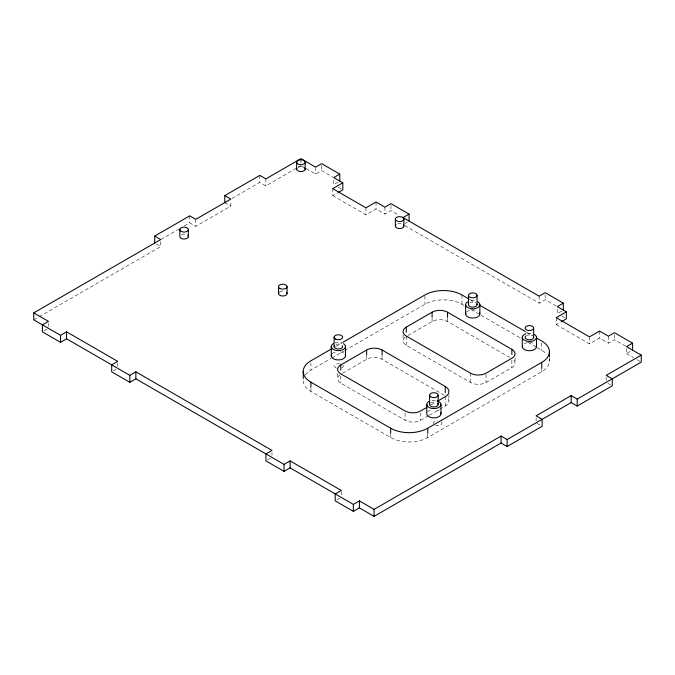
<?xml version="1.0" encoding="UTF-8"?>
<svg xmlns="http://www.w3.org/2000/svg" width="675" height="675" viewBox="0 0 675 675"><rect width="100%" height="100%" fill="white"/><g stroke="black" fill="none" stroke-linecap="round" stroke-linejoin="round"><path stroke-width="0.51" stroke-dasharray="3.38 2.53" d="M160.971 239.431L178.943 229.061M184.334 225.948L189.726 222.834L195.775 226.319L230.816 206.086L230.816 201.108M231.964 198.45L259.824 182.368L265.866 185.853L297.321 167.695M33.75 319.866L38.281 317.242M39.192 316.718L160.726 246.552L160.726 241.574M298.215 167.172L300.915 165.62M44.137 330.843L47.587 328.852M306.104 168.615L315.613 174.108L321.654 170.623L333.442 177.424M338.057 182.081L333.745 184.57L333.745 178.597M332.733 188.646L332.733 195.623L337.77 192.713M332.733 195.623L365.96 214.802L376.034 208.988L384.902 214.11L390.943 210.625L399.102 215.333M113.425 370.845L116.016 369.352M404.755 223.577L407.346 222.083M335.543 346.57L341.93 342.883M305.235 374.996A26.207 15.128 0 0 1 310.913 370.086L330.978 358.501M331.898 357.978L343.752 351.135M344.663 350.603L424.921 304.265A26.207 15.128 0 0 1 461.978 304.265L463.792 305.319M342.579 373.199L366.635 359.319A10.927 6.311 0 0 1 382.092 359.319L444.336 395.246M408.046 335.407L432.093 321.519A10.927 6.311 0 0 1 447.55 321.519L511.852 358.644M267.654 459.894L270.245 458.401M404.848 225.627L539.131 303.159L545.172 299.666L556.048 305.944M561.575 311.133L557.263 313.622L557.263 307.64M556.251 317.689L556.251 324.667L560.444 322.245M431.139 404.873L436.421 401.819M339.863 374.853A10.927 6.311 0 0 0 340.799 383.155L405.101 420.28A10.927 6.311 0 0 0 420.567 420.28L428.49 415.699M429.376 415.192L445.238 406.038A12.572 7.256 0 0 0 447.23 397.271M405.321 337.061A10.927 6.311 0 0 0 406.266 345.364L470.568 382.489A10.927 6.311 0 0 0 486.025 382.489L511.852 367.571A10.927 6.311 0 0 0 512.798 359.269M556.251 324.667L589.477 343.853L599.552 338.04L608.42 343.162L614.461 339.668L626.248 346.469M303.244 380.784A26.207 15.128 0 0 0 310.913 391.483L390.682 437.535A26.207 15.128 0 0 0 427.739 437.535L541.738 371.714A26.207 15.128 0 0 0 549.188 359.041M336.943 499.897L340.394 497.905M626.543 348.637L626.543 353.624L630.863 351.135M301.776 166.118L305.235 168.117M338.276 187.194L342.807 189.81M561.794 316.238L566.325 318.853M626.543 353.624L633.462 357.623M636.922 359.615L641.25 362.112M470.138 299.675L475.571 302.813M526.331 332.117L532.676 335.779M607.93 383.341L610.521 384.843M471.04 309.504L480.111 314.736M481.013 315.259L520.898 338.285M528.145 342.47L536.304 347.178M537.207 347.701L541.738 350.317A26.207 15.128 0 0 1 546.961 354.62M224.775 202.601L230.816 206.086M536.971 423.318L540.43 425.309M156.406 244.063L160.726 246.552M614.461 334.69L614.461 339.668M608.42 336.184L608.42 343.162M606.201 377.367L606.201 380.354M599.552 331.062L599.552 338.04M589.477 336.876L589.477 343.853M549.416 357.919L549.416 361.015M545.172 294.68L545.172 299.666M541.738 343.086L541.738 350.317M541.738 369.647L541.738 371.714M539.131 296.182L539.131 303.159M536.11 417.833L536.11 420.82M515.059 357.944L515.059 363.108M511.852 360.34L511.852 367.571M486.025 374.22L486.025 382.489M470.568 373.182L470.568 382.489M461.978 294.967L461.978 304.265M448.917 394.698L448.917 400.899M447.55 318.423L447.55 321.519M445.238 396.731L445.238 406.038M432.093 318.423L432.093 321.519M427.739 434.43L427.739 437.535M424.921 295.996L424.921 304.265M420.567 413.041L420.567 420.28M406.266 336.057L406.266 345.364M405.101 413.041L405.101 420.28M403.059 334.699L403.059 340.9M390.943 205.639L390.943 210.625M390.682 434.43L390.682 437.535M384.902 207.132L384.902 214.11M382.092 356.214L382.092 359.319M376.034 202.011L376.034 208.988M366.635 356.214L366.635 359.319M365.96 207.824L365.96 214.802M341.255 491.425L341.255 495.408M340.799 375.916L340.799 383.155M337.601 373.528L337.601 378.692M321.654 165.637L321.654 170.623M315.613 167.13L315.613 174.108M310.913 362.855L310.913 370.086M310.913 388.387L310.913 391.483M300.915 159.637L300.915 163.628M271.974 452.419L271.974 455.406M265.866 178.875L265.866 185.853M259.824 175.39L259.824 182.368M195.775 219.341L195.775 226.319M189.726 215.857L189.726 222.834M117.737 363.369L117.737 366.365M48.457 323.367L48.457 326.363M181.457 234.613A4.269 2.464 0 0 1 187.456 235.035M279.745 291.802A4.269 2.464 0 0 1 284.901 291.389M397.735 223.872A4.269 2.464 0 0 1 402.832 224.471M298.097 167.257A4.269 2.464 0 0 1 304.121 167.484M441.332 421.9A4.269 2.464 0 0 1 440.682 424.879A4.269 2.464 0 0 1 435.527 425.284M433.527 423.799A4.269 2.464 0 0 1 437.619 420.677M342.883 365.192A4.269 2.464 0 0 1 341.584 368.103M336.386 368.137A4.269 2.464 0 0 1 334.986 365.243A4.269 2.464 0 0 1 339.466 363.715M469.733 302.906A4.269 2.464 0 0 1 475.774 302.906M332.235 353.751A7.121 4.109 0 0 1 336.589 351.861M340.276 351.877A7.121 4.109 0 0 1 344.571 353.818M470.914 300.679A7.121 4.109 0 0 1 476.314 301.092M524.357 343.752A7.121 4.109 0 0 1 527.555 342.681M529.394 342.546A7.121 4.109 0 0 1 534.431 343.752M527.555 333.382A7.121 4.109 0 0 1 531.233 333.382M466.585 311.901A7.121 4.109 0 0 1 477.79 311.048M432.042 400.503A7.121 4.109 0 0 1 435.729 400.503M334.868 342.959A7.121 4.109 0 0 1 341.989 343.001M526.373 335.61A4.269 2.464 0 0 1 532.415 335.61M336.234 344.402A4.269 2.464 0 0 1 342.073 345.305M430.861 402.73A4.269 2.464 0 0 1 436.016 402.334M427.714 411.716A7.121 4.109 0 0 1 430.321 410.214M437.442 410.214A7.121 4.109 0 0 1 438.919 410.873"/><path stroke-width="1.01" d="M154.685 243.067L154.685 236.09L189.726 215.857L195.775 219.341L230.816 199.108L224.775 195.623L224.775 202.601M224.775 195.623L259.824 175.39L265.866 178.875L300.915 158.642L315.613 167.13L321.654 163.645L339.787 174.108L339.787 181.086M632.593 350.139L632.593 343.162L626.543 346.646L641.25 355.134L641.25 362.112L577.201 399.094L571.16 395.601L536.11 415.834L542.152 419.327L542.152 426.305L507.119 446.529L501.078 443.045L374.085 516.358L359.387 507.87L353.346 511.355L335.213 500.892L335.213 493.914L341.255 490.43L290.098 460.89L284.057 464.375L135.869 378.818L129.828 382.312L111.696 371.841L111.696 364.863L117.737 361.378L66.58 331.838L60.539 335.332L33.75 319.866L33.75 312.888L160.726 239.574L154.685 236.09M339.787 174.108L333.745 177.601L342.807 182.832L342.807 189.81L338.614 192.232M33.75 312.888L48.457 321.376L42.407 324.861L42.407 331.838L60.539 342.309L66.58 338.816L129.828 375.334L135.869 371.841L271.974 450.419L265.925 453.912L265.925 460.89L284.057 471.352L290.098 467.868L353.346 504.377L359.387 500.892L374.085 509.38L501.078 436.067L507.119 439.552L571.16 402.578L577.201 406.072L612.242 385.838L612.242 378.861L606.201 375.368L641.25 355.134M342.807 182.832L332.733 188.646L365.96 207.824L376.034 202.011L384.902 207.132L390.943 203.648L409.075 214.11L409.075 221.088M409.075 214.11L403.026 217.603L539.131 296.182L545.172 292.688L563.304 303.159L563.304 310.137M331.898 348.671L310.913 360.788A26.207 15.128 0 0 0 310.913 382.185L310.913 387.349M342.841 342.352L424.921 294.967A26.207 15.128 0 0 1 461.978 294.967L469.235 299.152M426.735 407.413L420.567 410.974A10.927 6.311 0 0 1 405.101 410.974L340.799 373.849A10.927 6.311 0 0 1 340.799 364.93L366.635 350.013A10.927 6.311 0 0 1 382.092 350.013L445.238 386.471A12.572 7.256 0 0 1 445.238 396.731L437.307 401.313M406.266 327.13L432.093 312.221A10.927 6.311 0 0 1 447.55 312.221L511.852 349.346A10.927 6.311 0 0 1 511.852 358.273L486.025 373.182A10.927 6.311 0 0 1 470.568 373.182L406.266 336.057A10.927 6.311 0 0 1 406.266 327.13L406.266 332.302M563.304 303.159L557.263 306.644L566.325 311.875L566.325 318.853L561.288 321.764M566.325 311.875L556.251 317.689L589.477 336.876L599.552 331.062L608.42 336.184L614.461 332.691L632.593 343.162M310.913 382.185L390.682 428.228A26.207 15.128 0 0 0 427.739 428.228L541.738 362.416A26.207 15.128 0 0 0 541.738 341.018L536.304 337.88M479.199 304.906L525.428 331.594M577.201 399.094L577.201 406.072M571.16 395.601L571.16 402.578M549.416 351.717L549.416 356.881M541.738 362.416L541.738 368.618M536.515 337.348L536.515 346.655M533.663 328.05A4.269 2.464 0 0 1 527.259 330.185A4.269 2.464 0 0 1 527.259 325.915A4.269 2.464 0 0 1 533.663 328.05L533.663 337.348M522.273 337.348L522.273 346.655M511.852 349.346L511.852 354.51M507.119 439.552L507.119 446.529M501.078 436.067L501.078 443.045M479.874 304.653L479.874 313.959M477.031 295.346A4.269 2.464 0 0 1 470.618 297.489A4.269 2.464 0 0 1 470.618 293.212A4.269 2.464 0 0 1 477.031 295.346L477.031 304.653M468.484 295.346L468.484 304.653M465.632 304.653L465.632 313.959M447.55 312.221L447.55 317.385M445.238 386.471L445.238 392.673M441.003 404.477L441.003 413.775M438.151 395.17A4.269 2.464 0 0 1 431.747 397.305A4.269 2.464 0 0 1 431.747 393.036A4.269 2.464 0 0 1 438.151 395.17L438.151 404.477M432.093 312.221L432.093 317.385M429.612 395.17L429.612 404.477M427.739 428.228L427.739 433.401M426.76 404.477L426.76 413.775A7.121 4.109 0 0 0 434.81 417.85A7.121 4.109 0 0 0 440.758 412.712M403.869 219.274A4.269 2.464 0 0 1 397.212 221.147A4.269 2.464 0 0 1 397.735 216.886A4.269 2.464 0 0 1 403.869 219.274L403.869 226.26M395.348 218.928L395.348 225.914M390.682 428.228L390.682 433.401M382.092 350.013L382.092 355.185M374.085 509.38L374.085 516.358M366.635 350.013L366.635 355.185M359.387 500.892L359.387 507.87M353.346 504.377L353.346 511.355M345.49 346.579L345.49 355.877M340.799 364.93L340.799 370.094M334.1 337.238L334.1 346.537M331.248 346.503L331.248 355.801M305.176 162.397A4.269 2.464 0 0 1 298.536 164.287A4.269 2.464 0 0 1 299.017 160.026A4.269 2.464 0 0 1 305.176 162.397L305.176 169.265M303.244 371.486L303.244 378.717M296.646 162.076L296.646 168.944M290.098 460.89L290.098 467.868M287.061 286.647L287.061 293.524M284.057 464.375L284.057 471.352M278.513 286.681L278.513 293.549M188.333 229.905A4.269 2.464 0 0 1 181.524 231.576A4.269 2.464 0 0 1 182.419 227.34A4.269 2.464 0 0 1 188.333 229.905L188.333 236.849M179.845 229.306L179.845 236.258A4.269 2.464 0 0 0 184.688 239.001A4.269 2.464 0 0 0 188.021 235.592M135.869 371.841L135.869 378.818M129.828 375.334L129.828 382.312M66.58 331.838L66.58 338.816M60.539 335.332L60.539 342.309M304.746 168.016A4.269 2.464 0 0 1 301.193 171.568A4.269 2.464 0 0 1 296.865 168.32M286.47 292.292A4.269 2.464 0 0 1 282.808 296.004A4.269 2.464 0 0 1 279.07 292.317M403.448 225.011A4.269 2.464 0 0 1 399.305 228.547A4.269 2.464 0 0 1 396.065 224.707M342.495 345.904A4.269 2.464 0 0 1 337.812 348.983A4.269 2.464 0 0 1 334.673 345.305M476.879 304.012A4.269 2.464 0 0 1 472.753 307.117A4.269 2.464 0 0 1 468.627 304.012M477.79 301.742A7.121 4.109 0 0 1 477.79 307.555A7.121 4.109 0 0 1 467.724 307.555A7.121 4.109 0 0 1 467.724 301.742M345.262 354.814A7.121 4.109 0 0 1 338.302 359.952A7.121 4.109 0 0 1 331.509 354.738M343.448 343.659A7.121 4.109 0 0 1 343.356 349.473A7.121 4.109 0 0 1 333.29 349.422A7.121 4.109 0 0 1 333.382 343.6M437.442 400.916A7.121 4.109 0 0 1 439.712 406.831A7.121 4.109 0 0 1 429.308 407.624A7.121 4.109 0 0 1 428.844 401.566M536.271 345.592A7.121 4.109 0 0 1 529.394 350.764A7.121 4.109 0 0 1 522.517 345.592M534.431 334.446A7.121 4.109 0 0 1 533.976 340.504A7.121 4.109 0 0 1 523.564 339.711A7.121 4.109 0 0 1 525.833 333.788M479.638 312.888A7.121 4.109 0 0 1 472.753 318.068A7.121 4.109 0 0 1 465.877 312.888M533.52 336.715A4.269 2.464 0 0 1 528.837 339.795A4.269 2.464 0 0 1 525.69 336.116M437.586 403.237A4.269 2.464 0 0 1 434.438 406.915A4.269 2.464 0 0 1 429.756 403.836M335.348 338.977A4.269 2.464 0 0 0 342.495 337.871A4.269 2.464 0 0 0 337.264 334.851A4.269 2.464 0 0 0 335.348 338.977M279.779 288.419A4.269 2.464 0 0 0 286.917 287.288A4.269 2.464 0 0 0 281.652 284.285A4.269 2.464 0 0 0 279.779 288.419"/></g></svg>
